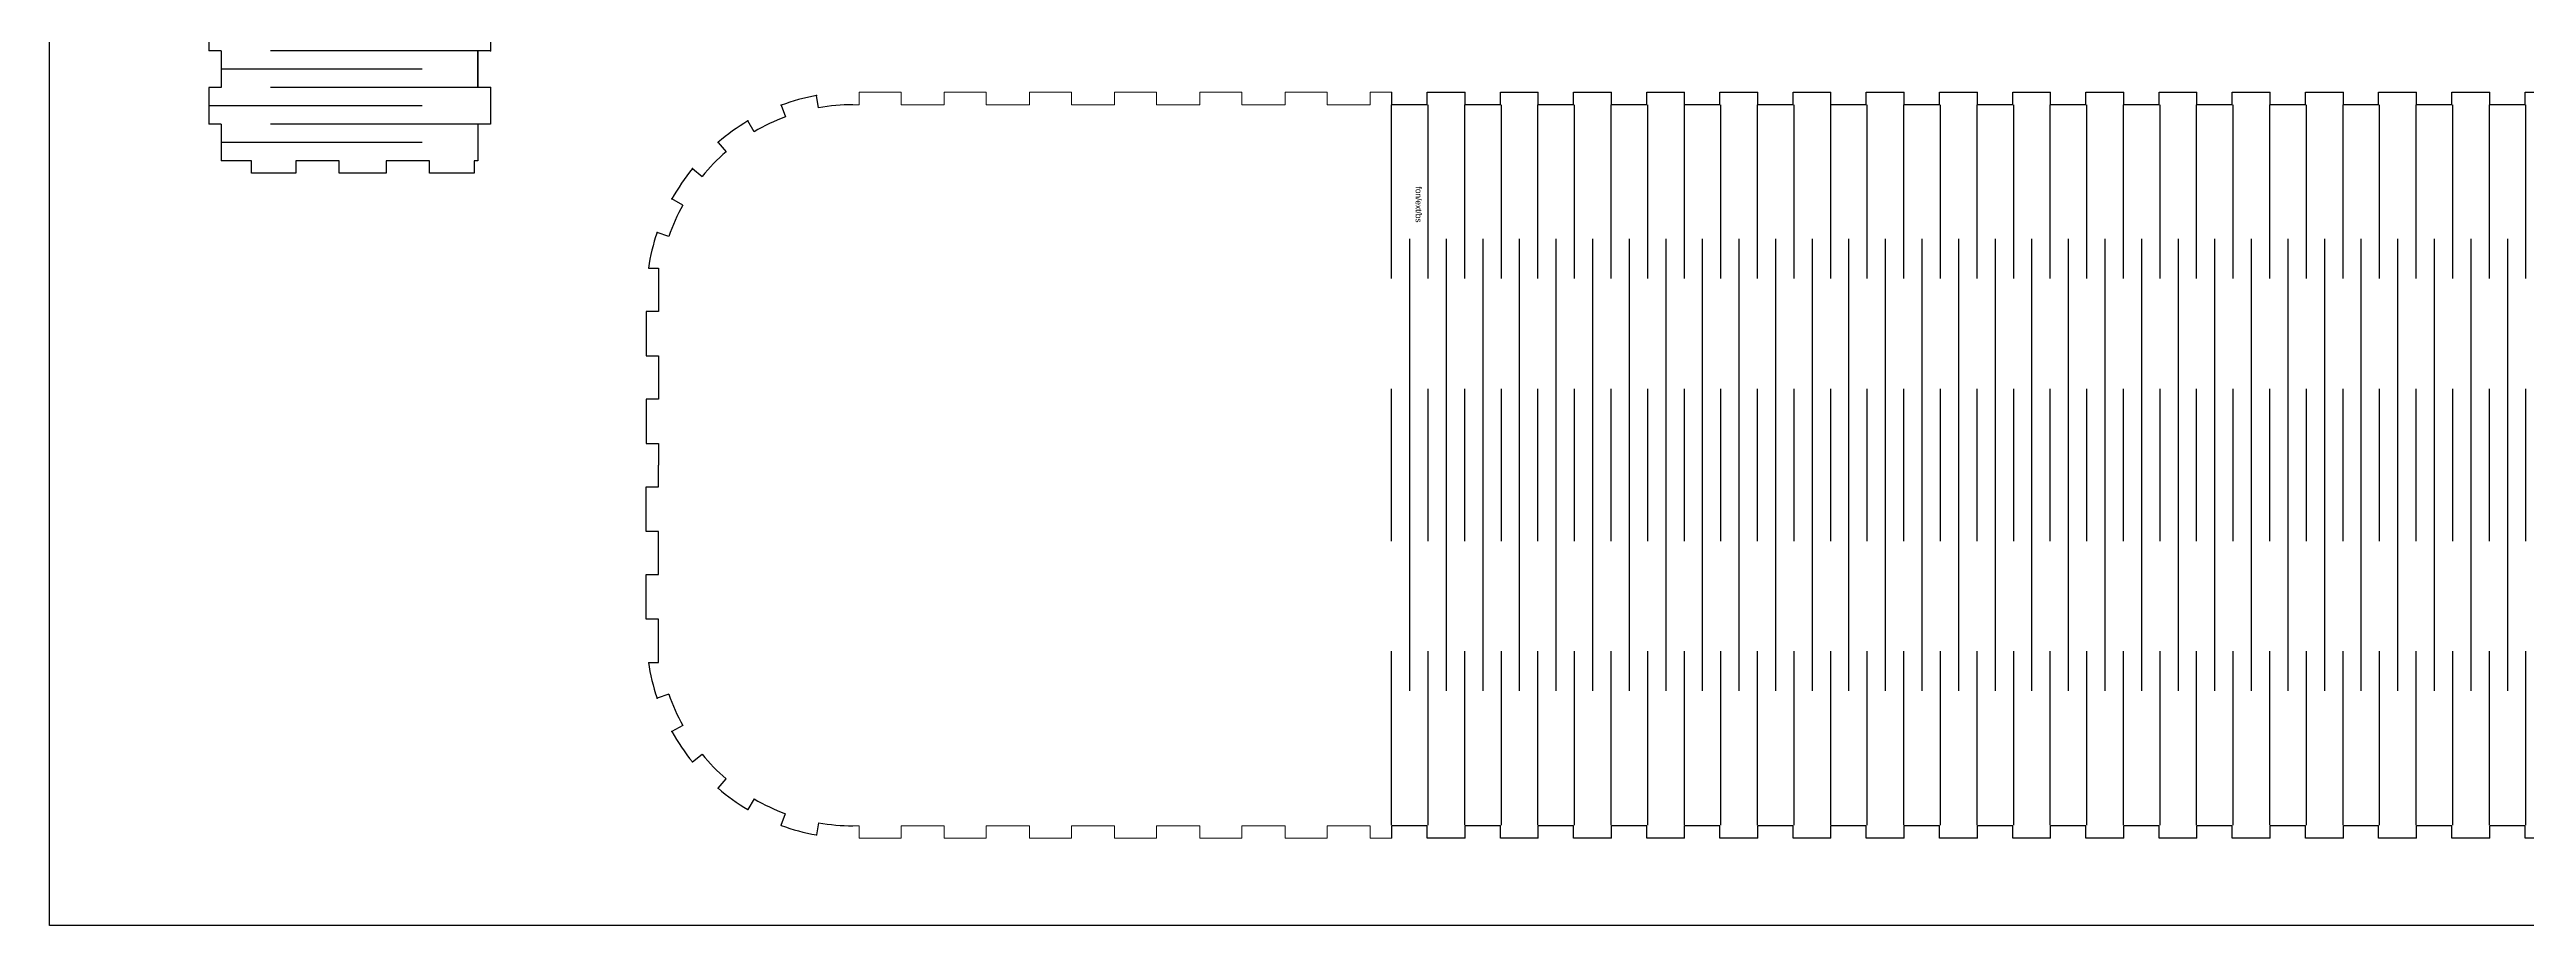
# Model space of a CAD drawing. Header units: millimetres. Extents: x -828 to 5071, y 1205 to 5492.
# Drawn here: x 4171 to 4770, y 3828 to 4039 of the extents above; entities that cross this region are included whole.
import ezdxf

# ---------------------------------------------------------------- set-up
doc = ezdxf.new("R2010")
doc.units = ezdxf.units.MM
doc.layers.get('0').update_dxf_attribs({"true_color": 0xe7f0ff})
doc.layers.add('Layer 1', color=7, linetype='Continuous')

msp = doc.modelspace()

# ---------------------------------------------------------------- linework, layer by layer
at = {"color": 5}
for p, q in [((4171.4, 3827.7), (4171.4, 4427.7)), ((4209.87, 4047.81), (4209.87, 4038.94)), ((4277.88, 4047.81), (4277.88, 4038.94)), ((4212.87, 4038.94), (4209.87, 4038.94)), ((4212.87, 4038.94), (4212.87, 4030.07)), ((4212.87, 4038.94), (4212.87, 4030.07)), ((4274.88, 4038.94), (4274.88, 4030.07)), ((4277.88, 4038.94), (4274.88, 4038.94)), ((4274.88, 4030.07), (4274.88, 4038.94)), ((4209.87, 4030.07), (4209.87, 4021.2)), ((4212.87, 4030.07), (4209.87, 4030.07)), ((4277.88, 4030.07), (4274.88, 4030.07)), ((4277.88, 4030.07), (4277.88, 4021.2)), ((4357.16, 4025.19), (4356.63, 4028.14)), ((4495.63, 4025.93), (4495.63, 4028.93)), ((4504.17, 4028.93), (4513.31, 4028.93)), ((4504.17, 4025.93), (4504.17, 4028.93)), ((4513.31, 4025.93), (4513.31, 4028.93)), ((4521.85, 4028.93), (4530.99, 4028.93)), ((4521.85, 4025.93), (4521.85, 4028.93)), ((4530.99, 4025.93), (4530.99, 4028.93)), ((4539.53, 4028.93), (4548.67, 4028.93)), ((4539.53, 4025.93), (4539.53, 4028.93)), ((4548.67, 4025.93), (4548.67, 4028.93)), ((4557.21, 4028.93), (4566.35, 4028.93)), ((4557.21, 4025.93), (4557.21, 4028.93)), ((4566.35, 4025.93), (4566.35, 4028.93)), ((4574.89, 4028.93), (4584.03, 4028.93)), ((4574.89, 4025.93), (4574.89, 4028.93)), ((4584.03, 4025.93), (4584.03, 4028.93)), ((4592.56, 4028.93), (4601.7, 4028.93)), ((4592.56, 4025.93), (4592.56, 4028.93)), ((4601.7, 4025.93), (4601.7, 4028.93)), ((4610.24, 4028.93), (4619.38, 4028.93)), ((4610.24, 4025.93), (4610.24, 4028.93)), ((4619.38, 4025.93), (4619.38, 4028.93)), ((4627.92, 4028.93), (4637.06, 4028.93)), ((4627.92, 4025.93), (4627.92, 4028.93)), ((4637.06, 4025.93), (4637.06, 4028.93)), ((4645.6, 4028.93), (4654.74, 4028.93)), ((4645.6, 4025.93), (4645.6, 4028.93)), ((4654.74, 4025.93), (4654.74, 4028.93)), ((4663.28, 4028.93), (4672.42, 4028.93)), ((4663.28, 4025.93), (4663.28, 4028.93)), ((4672.42, 4025.93), (4672.42, 4028.93)), ((4680.96, 4028.93), (4690.1, 4028.93)), ((4680.96, 4028.93), (4680.96, 4028.93)), ((4690.1, 4025.93), (4690.1, 4028.93)), ((4698.64, 4028.93), (4707.78, 4028.93)), ((4698.64, 4025.93), (4698.64, 4028.93)), ((4707.78, 4025.93), (4707.78, 4028.93)), ((4716.32, 4028.93), (4725.46, 4028.93)), ((4716.32, 4025.93), (4716.32, 4028.93)), ((4725.46, 4025.93), (4725.46, 4028.93)), ((4733.99, 4028.93), (4743.13, 4028.93)), ((4733.99, 4025.93), (4733.99, 4028.93)), ((4743.13, 4025.93), (4743.13, 4028.93)), ((4751.67, 4028.93), (4760.81, 4028.93)), ((4751.67, 4025.93), (4751.67, 4028.93)), ((4760.81, 4025.93), (4760.81, 4028.93)), ((4769.35, 4028.93), (4778.34, 4028.93)), ((4769.35, 4025.93), (4769.35, 4028.93)), ((4212.87, 4021.2), (4209.87, 4021.2)), ((4212.87, 4021.2), (4212.87, 4012.37)), ((4212.87, 4021.2), (4212.87, 4012.37)), ((4274.88, 4021.24), (4274.88, 4012.37)), ((4274.88, 4021.2), (4274.88, 4012.37)), ((4341.61, 4019.42), (4340.09, 4022.01)), ((4348.09, 4025.81), (4349.13, 4023)), ((4504.17, 4025.93), (4495.63, 4025.93)), ((4521.85, 4025.93), (4513.31, 4025.93)), ((4539.53, 4025.93), (4530.99, 4025.93)), ((4557.21, 4025.93), (4548.67, 4025.93)), ((4574.89, 4025.93), (4566.35, 4025.93)), ((4592.56, 4025.93), (4584.03, 4025.93)), ((4610.24, 4025.93), (4601.7, 4025.93)), ((4627.92, 4025.93), (4619.38, 4025.93)), ((4645.6, 4025.93), (4637.06, 4025.93)), ((4663.28, 4025.93), (4654.74, 4025.93)), ((4680.96, 4025.93), (4672.42, 4025.93)), ((4698.64, 4025.93), (4690.1, 4025.93)), ((4716.32, 4025.93), (4707.78, 4025.93)), ((4733.99, 4025.93), (4725.46, 4025.93)), ((4751.67, 4025.93), (4743.13, 4025.93)), ((4769.35, 4025.93), (4760.81, 4025.93)), ((4332.88, 4016.85), (4334.84, 4014.58)), ((4220.15, 4012.37), (4212.87, 4012.37)), ((4220.15, 4009.37), (4220.15, 4012.37)), ((4230.9, 4009.37), (4220.15, 4009.37)), ((4230.9, 4009.37), (4220.15, 4009.37)), ((4241.34, 4012.37), (4230.9, 4012.37)), ((4230.9, 4012.37), (4230.9, 4009.37)), ((4241.34, 4009.37), (4241.34, 4012.37)), ((4252.74, 4009.37), (4241.34, 4009.37)), ((4252.74, 4009.37), (4241.34, 4009.37)), ((4263.19, 4012.37), (4252.74, 4012.37)), ((4252.74, 4012.37), (4252.74, 4009.37)), ((4263.19, 4009.37), (4263.19, 4012.37)), ((4273.94, 4009.37), (4263.19, 4009.37)), ((4273.94, 4009.37), (4263.19, 4009.37)), ((4274.88, 4012.37), (4273.94, 4012.37)), ((4273.94, 4012.37), (4273.94, 4009.37)), ((4326.7, 4010.51), (4329.03, 4008.61)), ((4324.37, 4001.71), (4321.74, 4003.17)), ((4320.99, 3994.1), (4318.15, 3995.07)), ((4499.9, 3993.52), (4499.9, 3884.34)), ((4508.74, 3993.52), (4508.74, 3884.34)), ((4517.58, 3993.52), (4517.58, 3884.34)), ((4526.42, 3993.52), (4526.42, 3884.34)), ((4535.26, 3993.52), (4535.26, 3884.34)), ((4544.1, 3993.52), (4544.1, 3884.34)), ((4552.94, 3993.52), (4552.94, 3884.34)), ((4561.78, 3993.52), (4561.78, 3884.34)), ((4570.62, 3993.52), (4570.62, 3884.34)), ((4579.46, 3993.52), (4579.46, 3884.34)), ((4588.29, 3993.52), (4588.29, 3884.34)), ((4597.13, 3993.52), (4597.13, 3884.34)), ((4605.97, 3993.52), (4605.97, 3884.34)), ((4614.81, 3993.52), (4614.81, 3884.34)), ((4623.65, 3993.52), (4623.65, 3884.34)), ((4632.49, 3993.52), (4632.49, 3884.34)), ((4641.33, 3993.52), (4641.33, 3884.34)), ((4650.17, 3993.52), (4650.17, 3884.34)), ((4659.01, 3993.52), (4659.01, 3884.34)), ((4667.85, 3993.52), (4667.85, 3884.34)), ((4676.69, 3993.52), (4676.69, 3884.34)), ((4685.53, 3993.52), (4685.53, 3884.34)), ((4694.37, 3993.52), (4694.37, 3884.34)), ((4703.21, 3993.52), (4703.21, 3884.34)), ((4712.05, 3993.52), (4712.05, 3884.34)), ((4720.89, 3993.52), (4720.89, 3884.34)), ((4729.72, 3993.52), (4729.72, 3884.34)), ((4738.56, 3993.52), (4738.56, 3884.34)), ((4747.4, 3993.52), (4747.4, 3884.34)), ((4756.24, 3993.52), (4756.24, 3884.34)), ((4765.08, 3993.52), (4765.08, 3884.34)), ((4316.05, 3986.46), (4318.48, 3986.46)), ((4318.48, 3986.46), (4318.48, 3976.02)), ((4318.48, 3976.02), (4315.48, 3976.02)), ((4315.48, 3976.02), (4315.48, 3965.27)), ((4315.48, 3965.27), (4318.48, 3965.27)), ((4318.48, 3965.27), (4318.48, 3954.82)), ((4318.48, 3954.82), (4315.48, 3954.82)), ((4315.48, 3954.82), (4315.48, 3944.08)), ((4315.48, 3944.08), (4318.48, 3944.08)), ((4318.48, 3944.08), (4318.48, 3938.85)), ((4318.48, 3933.63), (4318.48, 3938.85)), ((4315.48, 3922.88), (4315.48, 3933.63)), ((4315.48, 3933.63), (4318.48, 3933.63)), ((4318.48, 3922.88), (4315.48, 3922.88)), ((4318.48, 3912.43), (4318.48, 3922.88)), ((4315.48, 3901.69), (4315.48, 3912.43)), ((4315.48, 3912.43), (4318.48, 3912.43)), ((4318.48, 3901.69), (4315.48, 3901.69)), ((4318.48, 3891.24), (4318.48, 3901.69)), ((4316.05, 3891.24), (4318.48, 3891.24)), ((4320.99, 3883.6), (4318.15, 3882.63)), ((4324.37, 3875.99), (4321.74, 3874.54)), ((4326.7, 3867.2), (4329.03, 3869.09)), ((4332.88, 3860.85), (4334.84, 3863.13)), ((4341.61, 3858.28), (4340.09, 3855.7)), ((4348.09, 3851.89), (4349.13, 3854.71)), ((4357.16, 3852.51), (4356.63, 3849.56)), ((4504.17, 3851.78), (4495.63, 3851.78)), ((4495.63, 3848.78), (4495.63, 3851.78)), ((4504.17, 3848.78), (4504.17, 3851.78)), ((4513.31, 3848.78), (4504.17, 3848.78)), ((4521.85, 3851.78), (4513.31, 3851.78)), ((4513.31, 3848.78), (4513.31, 3851.78)), ((4521.85, 3848.78), (4521.85, 3851.78)), ((4530.99, 3848.78), (4521.85, 3848.78)), ((4539.53, 3851.78), (4530.99, 3851.78)), ((4530.99, 3848.78), (4530.99, 3851.78)), ((4539.53, 3848.78), (4539.53, 3851.78)), ((4548.67, 3848.78), (4539.53, 3848.78)), ((4557.21, 3851.78), (4548.67, 3851.78)), ((4548.67, 3848.78), (4548.67, 3851.78)), ((4557.21, 3848.78), (4557.21, 3851.78)), ((4566.35, 3848.78), (4557.21, 3848.78)), ((4574.89, 3851.78), (4566.35, 3851.78)), ((4566.35, 3848.78), (4566.35, 3851.78)), ((4574.89, 3848.78), (4574.89, 3851.78)), ((4584.03, 3848.78), (4574.89, 3848.78)), ((4592.56, 3851.78), (4584.03, 3851.78)), ((4584.03, 3848.78), (4584.03, 3851.78)), ((4592.56, 3848.78), (4592.56, 3851.78)), ((4601.7, 3848.78), (4592.56, 3848.78)), ((4610.24, 3851.78), (4601.7, 3851.78)), ((4601.7, 3848.78), (4601.7, 3851.78)), ((4610.24, 3848.78), (4610.24, 3851.78)), ((4619.38, 3848.78), (4610.24, 3848.78)), ((4627.92, 3851.78), (4619.38, 3851.78)), ((4619.38, 3848.78), (4619.38, 3851.78)), ((4627.92, 3848.78), (4627.92, 3851.78)), ((4637.06, 3848.78), (4627.92, 3848.78)), ((4645.6, 3851.78), (4637.06, 3851.78)), ((4637.06, 3848.78), (4637.06, 3851.78)), ((4645.6, 3848.78), (4645.6, 3851.78)), ((4654.74, 3848.78), (4645.6, 3848.78)), ((4663.28, 3851.78), (4654.74, 3851.78)), ((4654.74, 3848.78), (4654.74, 3851.78)), ((4663.28, 3848.78), (4663.28, 3851.78)), ((4672.42, 3848.78), (4663.28, 3848.78)), ((4680.96, 3851.78), (4672.42, 3851.78)), ((4672.42, 3848.78), (4672.42, 3851.78)), ((4680.96, 3848.78), (4680.96, 3851.78)), ((4690.1, 3848.78), (4680.96, 3848.78)), ((4698.64, 3851.78), (4690.1, 3851.78)), ((4690.1, 3848.78), (4690.1, 3851.78)), ((4698.64, 3848.78), (4698.64, 3851.78)), ((4707.78, 3848.78), (4698.64, 3848.78)), ((4716.32, 3851.78), (4707.78, 3851.78)), ((4707.78, 3848.78), (4707.78, 3851.78)), ((4716.32, 3848.78), (4716.32, 3851.78)), ((4725.46, 3848.78), (4716.32, 3848.78)), ((4733.99, 3851.78), (4725.46, 3851.78)), ((4725.46, 3848.78), (4725.46, 3851.78)), ((4733.99, 3848.78), (4733.99, 3851.78)), ((4743.13, 3848.78), (4733.99, 3848.78)), ((4751.67, 3851.78), (4743.13, 3851.78)), ((4743.13, 3848.78), (4743.13, 3851.78)), ((4751.67, 3848.78), (4751.67, 3851.78)), ((4760.81, 3848.78), (4751.67, 3848.78)), ((4769.35, 3851.78), (4760.81, 3851.78)), ((4760.81, 3848.78), (4760.81, 3851.78)), ((4769.35, 3848.78), (4769.35, 3851.78)), ((4778.34, 3848.78), (4769.35, 3848.78)), ((5071.4, 3827.7), (4171.4, 3827.7))]:
    msp.add_line(p, q, dxfattribs=at)
for points in [[(4274.88, 4038.94), (4224.75, 4038.94)], [(4261.42, 4034.5), (4212.87, 4034.5)], [(4274.88, 4030.07), (4224.75, 4030.07)], [(4680.96, 4025.93), (4680.96, 4028.93)], [(4261.42, 4025.65), (4209.87, 4025.65)], [(4277.88, 4021.24), (4224.75, 4021.24)], [(4495.48, 4025.93), (4495.48, 3983.93)], [(4504.32, 4025.93), (4504.32, 3983.93)], [(4513.16, 4025.93), (4513.16, 3983.93)], [(4522, 4025.93), (4522, 3983.93)], [(4530.84, 4025.93), (4530.84, 3983.93)], [(4539.68, 4025.93), (4539.68, 3983.93)], [(4548.52, 4025.93), (4548.52, 3983.93)], [(4557.36, 4025.93), (4557.36, 3983.93)], [(4566.2, 4025.93), (4566.2, 3983.93)], [(4575.04, 4025.93), (4575.04, 3983.93)], [(4583.88, 4025.93), (4583.88, 3983.93)], [(4592.71, 4025.93), (4592.71, 3983.93)], [(4601.55, 4025.93), (4601.55, 3983.93)], [(4610.39, 4025.93), (4610.39, 3983.93)], [(4619.23, 4025.93), (4619.23, 3983.93)], [(4628.07, 4025.93), (4628.07, 3983.93)], [(4636.91, 4025.93), (4636.91, 3983.93)], [(4645.75, 4025.93), (4645.75, 3983.93)], [(4654.59, 4025.93), (4654.59, 3983.93)], [(4663.43, 4025.93), (4663.43, 3983.93)], [(4672.27, 4025.93), (4672.27, 3983.93)], [(4681.11, 4025.93), (4681.11, 3983.93)], [(4689.95, 4025.93), (4689.95, 3983.93)], [(4698.79, 4025.93), (4698.79, 3983.93)], [(4707.63, 4025.93), (4707.63, 3983.93)], [(4716.47, 4025.93), (4716.47, 3983.93)], [(4725.31, 4025.93), (4725.31, 3983.93)], [(4734.14, 4025.93), (4734.14, 3983.93)], [(4742.98, 4025.93), (4742.98, 3983.93)], [(4751.82, 4025.93), (4751.82, 3983.93)], [(4760.66, 4025.93), (4760.66, 3983.93)], [(4769.5, 4025.93), (4769.5, 3983.93)], [(4261.42, 4016.8), (4212.87, 4016.8)], [(4495.48, 3957.3), (4495.48, 3920.55)], [(4504.32, 3957.3), (4504.32, 3920.55)], [(4513.16, 3957.3), (4513.16, 3920.55)], [(4522, 3957.3), (4522, 3920.55)], [(4530.84, 3957.3), (4530.84, 3920.55)], [(4539.68, 3957.3), (4539.68, 3920.55)], [(4548.52, 3957.3), (4548.52, 3920.55)], [(4557.36, 3957.3), (4557.36, 3920.55)], [(4566.2, 3957.3), (4566.2, 3920.55)], [(4575.04, 3957.3), (4575.04, 3920.55)], [(4583.88, 3957.3), (4583.88, 3920.55)], [(4592.71, 3957.3), (4592.71, 3920.55)], [(4601.55, 3957.3), (4601.55, 3920.55)], [(4610.39, 3957.3), (4610.39, 3920.55)], [(4619.23, 3957.3), (4619.23, 3920.55)], [(4628.07, 3957.3), (4628.07, 3920.55)], [(4636.91, 3957.3), (4636.91, 3920.55)], [(4645.75, 3957.3), (4645.75, 3920.55)], [(4654.59, 3957.3), (4654.59, 3920.55)], [(4663.43, 3957.3), (4663.43, 3920.55)], [(4672.27, 3957.3), (4672.27, 3920.55)], [(4681.11, 3957.3), (4681.11, 3920.55)], [(4689.95, 3957.3), (4689.95, 3920.55)], [(4698.79, 3957.3), (4698.79, 3920.55)], [(4707.63, 3957.3), (4707.63, 3920.55)], [(4716.47, 3957.3), (4716.47, 3920.55)], [(4725.31, 3957.3), (4725.31, 3920.55)], [(4734.14, 3957.3), (4734.14, 3920.55)], [(4742.98, 3957.3), (4742.98, 3920.55)], [(4751.82, 3957.3), (4751.82, 3920.55)], [(4760.66, 3957.3), (4760.66, 3920.55)], [(4769.5, 3957.3), (4769.5, 3920.55)], [(4495.48, 3893.93), (4495.48, 3851.93)], [(4504.32, 3893.93), (4504.32, 3851.93)], [(4513.16, 3893.93), (4513.16, 3851.93)], [(4522, 3893.93), (4522, 3851.93)], [(4530.84, 3893.93), (4530.84, 3851.93)], [(4539.68, 3893.93), (4539.68, 3851.93)], [(4548.52, 3893.93), (4548.52, 3851.93)], [(4557.36, 3893.93), (4557.36, 3851.93)], [(4566.2, 3893.93), (4566.2, 3851.93)], [(4575.04, 3893.93), (4575.04, 3851.93)], [(4583.88, 3893.93), (4583.88, 3851.93)], [(4592.71, 3893.93), (4592.71, 3851.93)], [(4601.55, 3893.93), (4601.55, 3851.93)], [(4610.39, 3893.93), (4610.39, 3851.93)], [(4619.23, 3893.93), (4619.23, 3851.93)], [(4628.07, 3893.93), (4628.07, 3851.93)], [(4636.91, 3893.93), (4636.91, 3851.93)], [(4645.75, 3893.93), (4645.75, 3851.93)], [(4654.59, 3893.93), (4654.59, 3851.93)], [(4663.43, 3893.93), (4663.43, 3851.93)], [(4672.27, 3893.93), (4672.27, 3851.93)], [(4681.11, 3893.93), (4681.11, 3851.93)], [(4689.95, 3893.93), (4689.95, 3851.93)], [(4698.79, 3893.93), (4698.79, 3851.93)], [(4707.63, 3893.93), (4707.63, 3851.93)], [(4716.47, 3893.93), (4716.47, 3851.93)], [(4725.31, 3893.93), (4725.31, 3851.93)], [(4734.14, 3893.93), (4734.14, 3851.93)], [(4742.98, 3893.93), (4742.98, 3851.93)], [(4751.82, 3893.93), (4751.82, 3851.93)], [(4760.66, 3893.93), (4760.66, 3851.93)], [(4769.5, 3893.93), (4769.5, 3851.93)]]:
    msp.add_lwpolyline(points, dxfattribs=at)
for centre, radius, start, end in [((4365.46, 3978.95), 49.98, 100.1692, 110.33841), ((4365.46, 3978.95), 49.98, 120.50761, 130.67681), ((4365.46, 3978.95), 46.98, 110.33841, 120.50761), ((4365.46, 3978.95), 46.98, 90, 100.1692), ((4365.46, 3978.95), 46.98, 130.67681, 140.84601), ((4365.46, 3978.95), 49.98, 140.84601, 151.01522), ((4365.46, 3978.95), 46.98, 151.01522, 161.18442), ((4365.46, 3978.95), 49.98, 161.18442, 171.35362), ((4365.46, 3898.75), 49.98, 188.64638, 198.81558), ((4365.46, 3898.75), 46.98, 198.81558, 208.98478), ((4365.46, 3898.75), 49.98, 208.98478, 219.15399), ((4365.46, 3898.75), 46.98, 219.15399, 229.32319), ((4365.46, 3898.75), 49.98, 229.32319, 239.49239), ((4365.46, 3898.75), 46.98, 239.49239, 249.66159), ((4365.46, 3898.75), 49.98, 249.66159, 259.8308), ((4365.46, 3898.75), 46.98, 259.8308, 270)]:
    msp.add_arc(centre, radius, start, end, dxfattribs=at)
for p in [(4277.88, 4038.94), (4277.88, 4030.07), (4356.63, 4028.14), (4340.09, 4022.01), (4348.09, 4025.81), (4332.88, 4016.85), (4326.7, 4010.51), (4321.74, 4003.17), (4318.15, 3995.07), (4318.15, 3882.63), (4321.74, 3874.54), (4326.7, 3867.2), (4332.88, 3860.85), (4340.09, 3855.7), (4348.09, 3851.89), (4356.63, 3849.56)]:
    msp.add_point(p, dxfattribs=at)
at = {"layer": 'Layer 1', "color": 5, "lineweight": 5}
for p, q in [((4366.93, 4025.93), (4366.93, 4028.93)), ((4366.93, 4028.93), (4377.07, 4028.93)), ((4377.07, 4028.93), (4377.07, 4025.93)), ((4387.51, 4025.93), (4387.51, 4028.93)), ((4387.51, 4028.93), (4397.65, 4028.93)), ((4397.65, 4028.93), (4397.65, 4025.93)), ((4408.09, 4025.93), (4408.09, 4028.93)), ((4408.09, 4028.93), (4418.23, 4028.93)), ((4418.23, 4028.93), (4418.23, 4025.93)), ((4428.67, 4025.93), (4428.67, 4028.93)), ((4428.67, 4028.93), (4438.81, 4028.93)), ((4438.81, 4028.93), (4438.81, 4025.93)), ((4449.25, 4025.93), (4449.25, 4028.93)), ((4449.25, 4028.93), (4459.39, 4028.93)), ((4459.39, 4028.93), (4459.39, 4025.93)), ((4469.83, 4025.93), (4469.83, 4028.93)), ((4469.83, 4028.93), (4479.97, 4028.93)), ((4479.97, 4028.93), (4479.97, 4025.93)), ((4490.41, 4025.93), (4490.41, 4028.93)), ((4490.41, 4028.93), (4495.63, 4028.93)), ((4365.46, 4025.93), (4366.93, 4025.93)), ((4377.07, 4025.93), (4387.51, 4025.93)), ((4397.65, 4025.93), (4408.09, 4025.93)), ((4418.23, 4025.93), (4428.67, 4025.93)), ((4438.81, 4025.93), (4449.25, 4025.93)), ((4459.39, 4025.93), (4469.83, 4025.93)), ((4479.97, 4025.93), (4490.41, 4025.93)), ((4365.46, 3851.78), (4366.93, 3851.78)), ((4366.93, 3851.78), (4366.93, 3848.78)), ((4366.93, 3848.78), (4377.07, 3848.78)), ((4377.07, 3848.78), (4377.07, 3851.78)), ((4377.07, 3851.78), (4387.51, 3851.78)), ((4387.51, 3851.78), (4387.51, 3848.78)), ((4387.51, 3848.78), (4397.65, 3848.78)), ((4397.65, 3848.78), (4397.65, 3851.78)), ((4397.65, 3851.78), (4408.09, 3851.78)), ((4408.09, 3851.78), (4408.09, 3848.78)), ((4408.09, 3848.78), (4418.23, 3848.78)), ((4418.23, 3848.78), (4418.23, 3851.78)), ((4418.23, 3851.78), (4428.67, 3851.78)), ((4428.67, 3851.78), (4428.67, 3848.78)), ((4428.67, 3848.78), (4438.81, 3848.78)), ((4438.81, 3848.78), (4438.81, 3851.78)), ((4438.81, 3851.78), (4449.25, 3851.78)), ((4449.25, 3851.78), (4449.25, 3848.78)), ((4449.25, 3848.78), (4459.39, 3848.78)), ((4459.39, 3848.78), (4459.39, 3851.78)), ((4459.39, 3851.78), (4469.83, 3851.78)), ((4469.83, 3851.78), (4469.83, 3848.78)), ((4469.83, 3848.78), (4479.97, 3848.78)), ((4479.97, 3848.78), (4479.97, 3851.78)), ((4479.97, 3851.78), (4490.41, 3851.78)), ((4490.41, 3851.78), (4490.41, 3848.78)), ((4490.41, 3848.78), (4495.63, 3848.78))]:
    msp.add_line(p, q, dxfattribs=at)

# ---------------------------------------------------------------- texts
at = {"color": 1}
msp.add_text('fon/ext/bs', height=1.5, rotation=270, dxfattribs=at).set_placement((4501.37, 4006.18))

doc.saveas('drawing.dxf')
